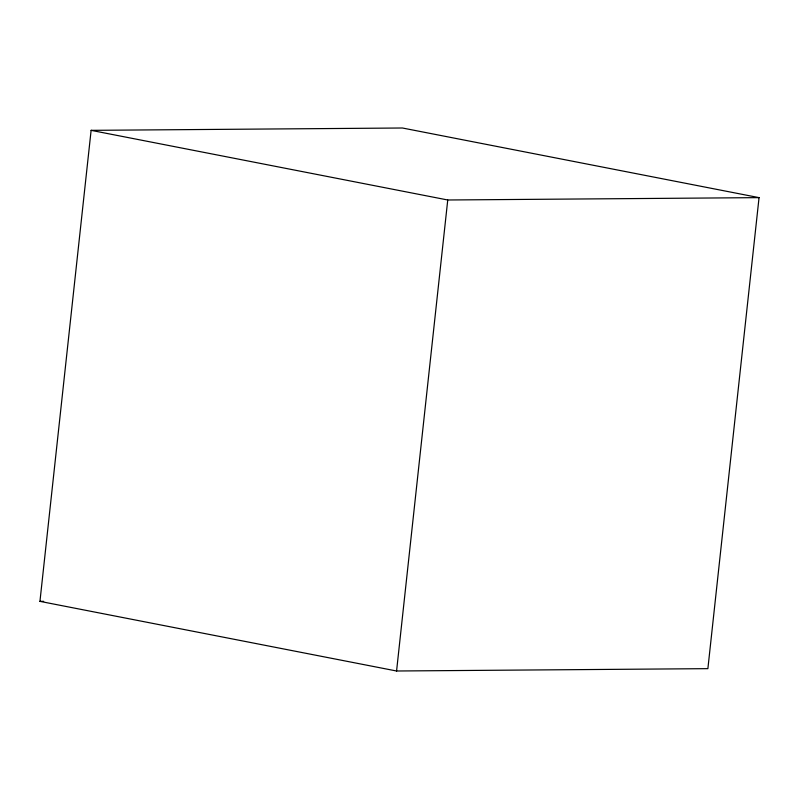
<?xml version="1.0" encoding="UTF-8"?>
<svg xmlns="http://www.w3.org/2000/svg" width="799" height="799" viewBox="0 0 799 799"><rect width="100%" height="100%" fill="white"/><g stroke="black" fill="none" stroke-linecap="round" stroke-linejoin="round"><path stroke-width="1.2" d="M39.95 601.367L91.116 130.347L402.426 128L759.05 197.633L707.884 668.653L396.574 671L39.95 601.367L43.685 601.337M396.574 671L447.75 199.99L759.05 197.633M91.116 130.347L447.75 199.99"/></g></svg>
